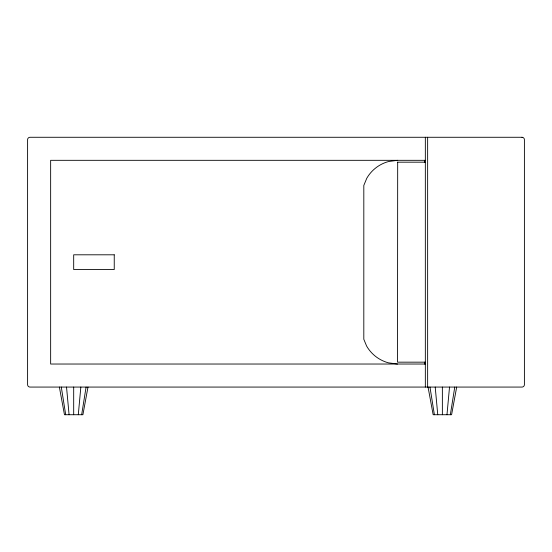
<?xml version="1.0" encoding="UTF-8"?>
<svg xmlns="http://www.w3.org/2000/svg" width="552" height="552" viewBox="0 0 552 552"><rect width="100%" height="100%" fill="white"/><g stroke="black" fill="none" stroke-linecap="round" stroke-linejoin="round"><path stroke-width="0.83" d="M78.294 414.724L80.84 387.069M446.975 414.724L449.521 387.069M81.668 414.724L86.077 387.069M450.349 414.724L454.765 387.069M87.996 387.069L82.903 414.724L64.467 414.724L59.374 387.069M456.683 387.069L451.584 414.724L433.154 414.724L428.055 387.069M397.681 160.321L388.615 161.515A35.963 35.963 0 0 0 366.776 178.268L363.816 185.417L363.809 339.273L366.625 346.076A35.963 35.963 0 0 0 388.463 362.837L397.53 364.03M397.681 162.178L397.53 362.167L425.337 362.167M425.337 160.321L50.646 160.321L50.646 364.03L425.337 364.03M397.53 162.178L425.337 162.178M429.973 387.069L434.383 414.724M61.293 387.069L65.702 414.724M435.211 387.069L437.757 414.724M66.53 387.069L69.076 414.724M442.366 387.069L442.366 414.724M427.641 137.275L427.641 387.069M425.337 137.275L425.337 387.069M424.412 160.321L424.412 162.178M424.412 362.167L424.412 364.03M73.685 387.069L73.685 414.724M521.999 137.275L30.001 137.275A2.401 2.401 0 0 0 27.6 139.677L27.6 384.668A2.401 2.401 0 0 0 30.001 387.069L521.999 387.069A2.401 2.401 0 0 0 524.4 384.668L524.4 139.677A2.401 2.401 0 0 0 521.999 137.275M114.243 254.803L73.685 254.803L73.685 269.548L114.243 269.548L114.243 254.803"/></g></svg>
